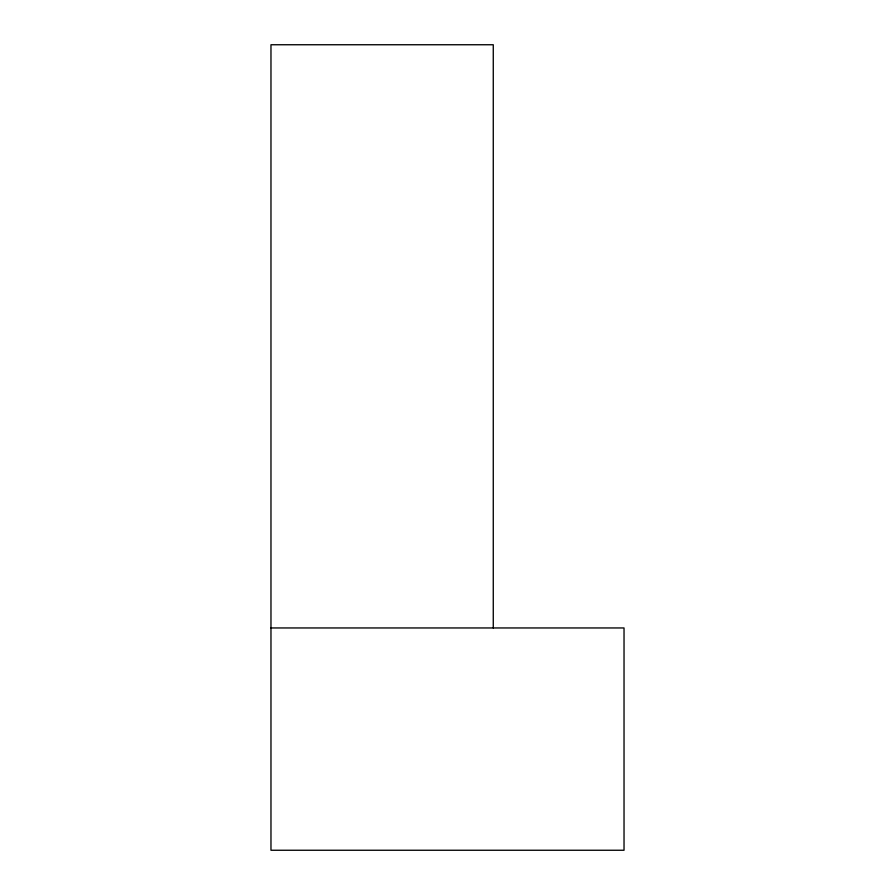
<?xml version="1.0" encoding="UTF-8"?>
<svg xmlns="http://www.w3.org/2000/svg" width="895" height="895" viewBox="0 0 895 895"><rect width="100%" height="100%" fill="white"/><g stroke="black" fill="none" stroke-linecap="round" stroke-linejoin="round"><path stroke-width="1.34" d="M270.972 627.954L624.028 627.954L624.028 850.25L270.972 850.25L270.972 44.75L493.268 44.75L493.268 627.954"/></g></svg>
